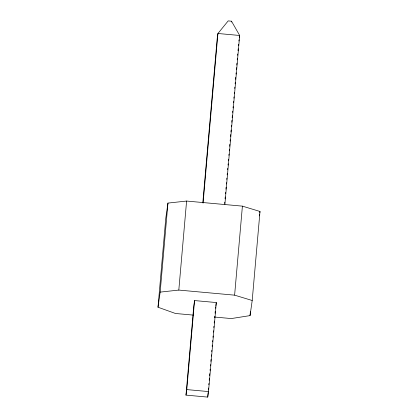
<?xml version="1.0" encoding="UTF-8"?>
<svg xmlns="http://www.w3.org/2000/svg" width="418" height="418" viewBox="0 0 418 418"><rect width="100%" height="100%" fill="white"/><g stroke="black" fill="none" stroke-linecap="round" stroke-linejoin="round"><path stroke-width="0.63" d="M193.633 315.135L175.466 313.484L158.004 307.225L165.794 218.201L167.952 203.085L186.595 201.053L242.403 206.137L259.996 211.471L252.206 300.495L250.048 315.611L231.269 318.563L214.397 317.027M158.004 307.225L160.162 292.114L167.952 203.085M160.162 292.114L178.81 290.076L186.595 201.053M185.984 395.12L193.774 306.096L194.563 300.568L216.305 302.548L208.519 391.572L207.725 397.1L185.984 395.12L186.773 389.592L194.563 300.568M202.814 202.777L217.141 39.02L217.93 33.492L228.181 20.9L231.515 21.203L239.671 35.473L224.889 204.423M203.091 203.096L217.93 33.492L239.671 35.473L239.321 37.928M207.725 397.1L208.127 392.549M208.352 389.952L208.525 388.003M208.807 384.753L208.922 383.452M209.204 380.202L209.376 378.253M209.606 375.657L209.773 373.708M210.061 370.458L210.17 369.157M210.458 365.907L210.567 364.611M210.855 361.361L211.027 359.412M211.309 356.162L211.424 354.861M211.707 351.611L211.821 350.315M212.161 346.412L212.276 345.116M212.558 341.867L212.673 340.565M212.955 337.316L213.07 336.02M213.415 332.117L213.525 330.821M213.812 327.571L213.922 326.27M214.209 323.02L214.377 321.071M214.664 317.821L214.779 316.525M215.061 313.275L215.233 311.326M224.67 203.456L224.785 202.155M225.067 198.905L225.239 196.956M225.521 193.706L225.636 192.411M225.919 189.161L226.091 187.212M226.373 183.962L226.488 182.661M226.77 179.411L226.885 178.115M227.173 174.865L227.282 173.564M227.627 169.666L227.737 168.365M228.024 165.115L228.139 163.819M228.421 160.569L228.536 159.268M228.876 155.371L228.991 154.07M229.273 150.82L229.388 149.524M229.67 146.274L229.843 144.325M230.125 141.075L230.24 139.774M230.527 136.524L230.694 134.575M230.924 131.978L231.091 130.029M231.379 126.779L231.494 125.478M231.776 122.228L231.948 120.279M232.173 117.683L232.345 115.729M232.627 112.484L232.742 111.183M233.025 107.933L233.139 106.632M233.479 102.734L233.594 101.433M233.881 98.188L233.991 96.887M234.279 93.637L234.388 92.336M234.733 88.438L234.848 87.137M235.13 83.893L235.245 82.592M235.527 79.342L235.7 77.393M235.982 74.143L236.097 72.842M236.379 69.592L236.551 67.643M236.776 65.046L236.949 63.097M237.231 59.847L237.346 58.546M237.633 55.296L237.743 54M238.03 50.75L238.197 48.801M238.485 45.552L238.6 44.251M252.206 300.495L234.613 295.16L242.403 206.137M250.048 315.611L250.387 311.708M231.394 22.049L231.515 21.203M238.882 41.001L239.059 39.773M215.489 308.27L215.693 306.849M215.866 305.621L216.305 302.548M259.364 215.881L259.635 213.99M259.813 212.731L259.996 211.471M178.81 290.076L234.613 295.16M186.773 389.592L208.519 391.572"/></g></svg>
